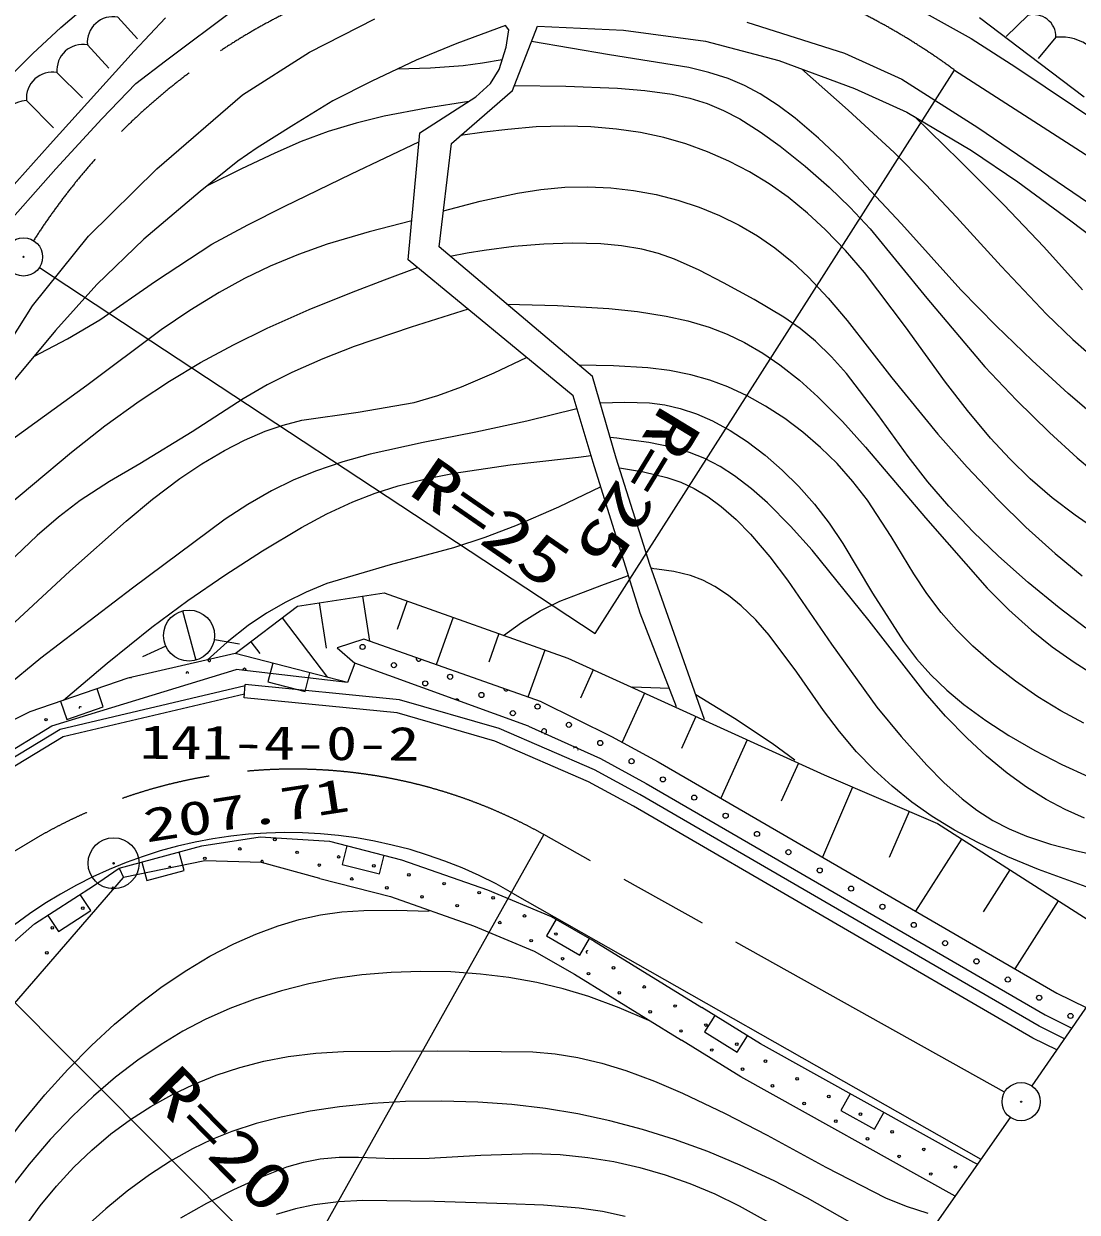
# Model space of a CAD drawing. Units: millimetres, scale not verified. Extents: x 40000 to 680000, y 20000 to 380000.
# Drawn here: x 411855 to 452950, y 274984 to 321366 of the extents above; entities that cross this region are included whole.
import ezdxf
from ezdxf.enums import TextEntityAlignment as Align

# ---------------------------------------------------------------- set-up
doc = ezdxf.new("R2010")
doc.units = ezdxf.units.MM
doc.header["$LTSCALE"] = 1000
doc.linetypes.add('CHAIN', pattern=[18.5, 12, -1.5, 3.5, -1.5])
for name, color, linetype, lineweight in [('M-BGD', 7, 'Continuous', 25), ('M-BGD-HTXT', 7, 'Continuous', 13), ('M-BMK', 2, 'CHAIN', 13), ('M-BMK-SRVR', 3, 'Continuous', 25), ('M-OTRS', 6, 'Continuous', 25)]:
    doc.layers.add(name, color=color, linetype=linetype, lineweight=lineweight)
doc.styles.add('ＭＳ ゴシック', font='')
doc.styles.get('ＭＳ ゴシック').set_extended_font_data('MS Gothic')

# ---------------------------------------------------------------- blocks, each defined once
blk = doc.blocks.new('BUHIN91')
at = {"color": 3, "linetype": 'Continuous', "lineweight": 25}
for radius in [995, 30]:
    blk.add_circle((0, 0), radius, dxfattribs=at)
blk = doc.blocks.new('BUHIN148')
at = {"color": 3, "linetype": 'Continuous', "lineweight": 25}
for radius in [746, 22.5]:
    blk.add_circle((0, 0), radius, dxfattribs=at)

msp = doc.modelspace()

# ---------------------------------------------------------------- linework, layer by layer
at = {"layer": 'M-BGD'}
for p, q in [((417387, 319920), (420130, 321975)), ((446822, 321901), (448816, 320791)), ((415526, 321625), (416290, 320778)), ((417388, 321597), (416158, 320295)), ((423003, 320257), (425548, 321561)), ((440056, 321433), (443868, 320217)), ((451076, 320133), (449135, 321602)), ((451017, 321691), (450184, 320869)), ((430643, 321299), (428750, 320596)), ((430771, 321134), (430643, 321299)), ((430675, 320458), (430771, 321134)), ((430914, 318760), (431892, 321278)), ((431892, 321278), (435249, 321120)), ((435249, 321120), (438443, 320689)), ((414338, 320542), (415177, 319637)), ((428750, 320596), (427161, 319945)), ((438443, 320689), (441309, 319930)), ((448816, 320791), (450554, 319676)), ((452121, 320839), (451423, 320008)), ((416158, 320295), (412882, 316669)), ((420382, 318596), (423003, 320257)), ((430396, 319584), (430675, 320458)), ((443868, 320217), (446112, 319202)), ((453223, 318499), (451076, 320133)), ((416228, 319032), (417387, 319920)), ((427161, 319945), (425434, 319128)), ((430067, 319039), (430396, 319584)), ((441309, 319930), (444258, 318844)), ((450554, 319676), (454137, 317268)), ((413150, 319458), (414148, 318474)), ((425434, 319128), (423905, 318353)), ((446112, 319202), (449070, 317322)), ((414901, 317658), (416228, 319032)), ((428539, 316693), (430914, 318760)), ((429491, 318510), (430067, 319039)), ((444258, 318844), (446307, 317920)), ((411963, 318375), (413011, 317308)), ((417048, 315711), (420382, 318596)), ((423905, 318353), (422393, 317422)), ((427300, 317105), (429491, 318510)), ((446307, 317920), (448824, 316423)), ((413099, 315701), (414901, 317658)), ((422393, 317422), (420958, 316529)), ((449070, 317322), (453394, 314375)), ((426847, 312154), (427300, 317105)), ((412882, 316669), (410927, 314488)), ((420958, 316529), (420201, 316007)), ((428055, 312654), (428539, 316693)), ((448824, 316423), (450628, 315198)), ((420201, 316007), (418741, 314822)), ((410150, 312362), (413099, 315701)), ((414378, 313083), (417048, 315711)), ((450628, 315198), (452704, 313674)), ((418741, 314822), (416537, 312954)), ((452704, 313674), (454649, 312199)), ((412192, 310352), (414378, 313083)), ((416537, 312954), (414709, 311196)), ((434037, 307602), (428055, 312654)), ((433285, 306841), (426847, 312154)), ((414709, 311196), (413097, 309400)), ((410037, 306944), (412192, 310352)), ((413097, 309400), (411288, 307228)), ((434970, 304410), (434037, 307602)), ((434065, 304239), (433285, 306841)), ((436273, 300260), (434970, 304410)), ((435906, 298368), (434065, 304239)), ((438416, 294214), (436273, 300260)), ((422539, 298642), (425919, 299161)), ((423384, 298772), (423656, 297002)), ((425074, 299031), (425345, 297266)), ((425919, 299161), (433072, 296606)), ((426814, 298842), (426415, 297726)), ((418041, 298449), (418562, 296528)), ((420104, 296784), (422539, 298642)), ((437314, 294708), (435906, 298368)), ((421930, 298177), (423700, 295858)), ((428602, 298203), (427940, 296351)), ((419289, 297331), (420276, 297173)), ((425119, 297346), (424086, 297010)), ((432053, 294901), (425119, 297346)), ((430390, 297564), (429995, 296457)), ((417392, 297072), (416483, 296656)), ((420713, 297249), (421067, 296785)), ((424086, 297010), (424775, 296417)), ((432178, 296925), (431522, 295088)), ((420104, 296784), (415915, 295823)), ((424479, 295657), (420104, 296784)), ((424775, 296417), (424479, 295657)), ((431540, 293953), (424775, 296417)), ((433072, 296606), (443078, 292049)), ((412946, 293970), (420145, 296162)), ((424479, 295657), (420145, 296162)), ((434073, 296150), (433572, 295050)), ((415915, 295823), (412088, 294517)), ((420492, 295522), (413271, 293817)), ((420446, 295055), (420497, 295573)), ((426516, 294983), (420497, 295573)), ((420461, 295206), (413386, 293535)), ((426417, 294470), (420446, 295055)), ((436074, 295239), (435202, 293324)), ((430404, 293859), (426516, 294983)), ((432053, 294901), (434783, 293553)), ((451188, 279915), (461509, 294891)), ((412088, 294517), (409516, 293246)), ((430228, 293369), (426417, 294470)), ((438075, 294327), (437509, 293084)), ((408120, 291010), (412946, 293970)), ((413271, 293817), (408397, 290882)), ((434115, 292249), (430404, 293859)), ((431540, 293953), (434354, 292688)), ((413386, 293535), (408579, 290641)), ((433887, 291782), (430228, 293369)), ((434783, 293553), (436608, 292559)), ((440076, 293416), (439043, 291146)), ((434354, 292688), (436135, 291719)), ((435890, 291283), (434115, 292249)), ((436608, 292559), (452155, 283532)), ((442078, 292505), (441403, 291024)), ((435642, 290826), (433887, 291782)), ((443078, 292049), (447498, 290150)), ((451463, 282241), (435890, 291283)), ((436135, 291719), (451700, 282682)), ((444183, 291574), (443009, 288843)), ((451217, 281783), (435642, 290826)), ((446393, 290625), (445620, 288826)), ((447498, 290150), (454958, 285386)), ((418801, 289280), (421082, 289638)), ((421082, 289638), (423777, 289459)), ((423777, 289459), (426595, 288742)), ((448440, 289548), (446642, 286733)), ((415575, 288411), (418801, 289280)), ((418921, 288692), (415747, 288050)), ((421123, 288639), (418921, 288692)), ((423407, 288005), (421123, 288639)), ((426595, 288742), (429942, 287560)), ((408548, 279726), (415747, 288050)), ((414581, 287721), (415575, 288411)), ((415575, 288411), (415747, 288050)), ((450324, 288345), (449276, 286704)), ((412276, 286233), (414581, 287721)), ((423407, 288005), (426160, 287305)), ((426160, 287305), (429404, 286159)), ((429942, 287560), (432430, 286525)), ((430923, 287439), (449190, 277049)), ((452208, 287142), (450512, 284487)), ((410515, 284688), (412276, 286233)), ((432430, 286525), (434108, 285560)), ((429404, 286159), (431765, 285177)), ((434108, 285560), (438303, 282975)), ((431765, 285177), (433341, 284271)), ((433341, 284271), (437516, 281698)), ((452155, 283532), (453294, 282971)), ((440592, 281557), (438303, 282975)), ((451700, 282682), (452741, 282169)), ((452453, 281750), (451463, 282241)), ((439832, 280264), (437513, 281700)), ((448913, 276921), (440592, 281557)), ((452155, 281317), (451217, 281783)), ((448183, 275611), (439832, 280264)), ((450333, 278683), (438249, 261409)), ((449053, 276854), (448913, 276921))]:
    msp.add_line(p, q, dxfattribs=at)
for points in [[(402372, 305468), (402873, 306719), (403431, 307952), (404007, 309034), (404636, 310088), (406621, 313053), (408654, 315982), (409587, 317242), (410573, 318473), (411364, 319356), (412205, 320205), (413302, 321224), (414443, 322201), (415637, 323157), (416871, 324067), (417645, 324571), (418455, 325026), (419168, 325358), (419905, 325634), (420256, 325751), (420618, 325867)], [(454037, 305704), (452599, 306940), (451198, 308223), (449787, 309579), (448411, 310984), (446089, 313553), (443714, 316090), (442858, 316903), (441952, 317681), (441282, 318182), (440584, 318629), (439971, 318954), (439334, 319224), (438580, 319467), (437795, 319656), (434708, 320148), (431658, 320675)], [(426451, 319609), (427720, 319640), (428992, 319732), (429752, 319838), (430520, 319972)], [(442189, 319606), (444015, 317999), (445806, 316343), (447047, 315099), (448246, 313812), (449977, 311900), (451754, 310028), (452779, 309044), (453847, 308104)], [(430989, 318952), (433000, 318932), (435016, 318851), (436087, 318762), (437151, 318614), (437843, 318463), (438515, 318254), (439156, 317984), (439784, 317654), (440584, 317149), (441361, 316587), (442338, 315812), (443279, 314989), (444095, 314199), (444868, 313366), (447085, 310652), (449349, 307976), (450581, 306680), (451865, 305416), (452943, 304428), (454060, 303485)], [(429213, 318331), (427563, 318076), (425913, 317759), (424816, 317489), (423727, 317159), (422681, 316769), (421648, 316320), (420342, 315700), (419035, 315060)], [(453161, 310984), (451642, 312666), (450082, 314303), (448353, 316035), (446603, 317744)], [(453856, 301494), (452866, 302182), (451976, 302870), (451119, 303609), (450321, 304381), (449569, 305193), (448668, 306269), (447813, 307384), (446256, 309538), (444647, 311661), (443915, 312511), (443133, 313327), (442427, 313980), (441674, 314594), (440936, 315115), (440162, 315586), (439359, 316006), (438529, 316371), (437686, 316676), (436827, 316922), (435915, 317119), (434982, 317258), (433971, 317346), (432956, 317373), (431842, 317338), (430735, 317244), (429814, 317131), (428895, 317003)], [(412248, 308380), (413554, 309070), (414828, 309811), (416997, 311314), (419196, 312764), (420589, 313524), (422014, 314232), (424638, 315509), (427268, 316755)], [(428224, 314065), (429660, 314441), (431114, 314760), (432031, 314902), (432957, 314984), (433859, 315003), (434762, 314961), (435641, 314861), (436524, 314699), (437366, 314484), (438202, 314209), (438997, 313884), (439766, 313505), (440476, 313089), (441150, 312624), (441824, 312077), (442465, 311479), (443239, 310658), (443977, 309786), (445724, 307545), (447513, 305349), (448655, 304057), (449847, 302801), (450942, 301726), (452087, 300686), (453145, 299816)], [(426987, 313678), (425332, 313249), (423693, 312761), (422571, 312360), (421471, 311904), (420461, 311421), (419472, 310881), (418333, 310180), (417217, 309421), (414319, 307248), (411395, 305131), (410333, 304521), (409232, 303958)], [(453290, 297775), (452245, 298568), (451040, 299558), (449879, 300590), (448895, 301541), (447946, 302541), (447128, 303488), (446353, 304479), (445171, 306118), (443946, 307715), (443365, 308367), (442744, 308975), (442142, 309469), (441501, 309918), (440350, 310609), (439150, 311258), (438205, 311748), (437242, 312180), (436616, 312401), (435970, 312565), (435172, 312698), (434363, 312772), (433254, 312798), (432141, 312764), (430978, 312673), (429814, 312521), (429155, 312410), (428488, 312288)], [(410661, 302098), (413712, 304651), (415014, 305670), (416351, 306641), (417536, 307418), (418754, 308145), (420035, 308842), (421351, 309491), (422985, 310215), (424643, 310884), (425923, 311370), (427217, 311850)], [(430703, 310417), (432676, 310365), (434673, 310251), (435791, 310135), (436910, 309958), (437762, 309767), (438594, 309519), (439298, 309249), (439976, 308924), (440679, 308515), (441354, 308052), (442111, 307452), (442835, 306802), (443787, 305842), (444691, 304844), (447033, 302079), (449435, 299336), (450280, 298496), (451164, 297703), (451972, 297054), (452826, 296447), (453791, 295840)], [(429189, 310222), (426962, 309525), (424740, 308766), (423517, 308292), (422310, 307760), (421350, 307274), (420419, 306734), (418423, 305441), (416384, 304193), (415204, 303500), (414060, 302759), (413204, 302105), (412377, 301397), (411256, 300334), (410169, 299220), (408897, 297858), (407667, 296452), (406692, 295251), (405765, 294013), (403240, 290309), (400661, 286632), (399885, 285734), (399075, 284862)], [(402027, 287229), (402804, 288466), (403633, 289675), (404366, 290606), (405147, 291501), (408307, 294782), (411502, 298013), (413646, 300000), (415849, 301959), (416875, 302809), (417944, 303617), (418798, 304190), (419686, 304714), (420462, 305114), (421271, 305463), (421979, 305706), (422703, 305890), (424898, 306205), (427084, 306579), (428013, 306861), (428924, 307200), (430203, 307748), (431471, 308338)], [(453206, 294070), (452314, 294548), (451414, 295100), (450538, 295709), (449688, 296372), (448878, 297079), (448237, 297713), (447642, 298386), (447083, 299125), (446574, 299898), (445698, 301350), (444767, 302777), (444200, 303505), (443580, 304201), (442937, 304835), (442243, 305433), (441541, 305961), (440796, 306447), (440073, 306848), (439325, 307193), (438614, 307459), (437878, 307669), (437050, 307833), (436200, 307940), (434866, 308020), (433511, 308046)], [(434339, 306569), (435305, 306600), (436263, 306570), (436862, 306492), (437461, 306353), (438096, 306140), (438723, 305864), (439410, 305490), (440068, 305062), (440774, 304529), (441444, 303947), (442091, 303305), (442699, 302615), (443274, 301872), (443805, 301088), (444970, 299145), (446173, 297255), (446684, 296586), (447243, 295954), (447861, 295359), (448523, 294805), (449385, 294173), (450282, 293591), (451296, 293000), (452345, 292459), (453381, 291992)], [(433434, 306344), (431474, 305856), (429495, 305425), (427429, 305026), (425368, 304567), (424295, 304265), (423233, 303903), (422365, 303548), (421524, 303139), (420601, 302610), (419705, 302027), (416090, 299334), (412524, 296604), (411099, 295442), (409711, 294233), (408625, 293213), (407582, 292151), (407405, 291961), (407222, 291762)], [(453233, 290359), (452477, 290696), (451743, 291090), (450967, 291578), (450212, 292123), (449415, 292779), (448652, 293483), (447816, 294346), (447020, 295255), (444838, 298065), (442616, 300827), (441771, 301761), (440873, 302664), (440242, 303222), (439579, 303729), (439019, 304088), (438424, 304398), (437821, 304638), (437186, 304825), (436234, 305020), (435249, 305160), (434996, 305191), (434733, 305223)], [(413410, 294968), (415107, 296413), (416848, 297816), (418252, 298856), (419693, 299849), (421169, 300800), (422688, 301707), (423679, 302237), (424693, 302710), (425565, 303052), (426455, 303337), (427538, 303611), (428649, 303828), (430832, 304147), (433023, 304405), (433498, 304458), (433983, 304511)], [(435090, 304030), (436029, 303873), (436943, 303660), (437484, 303475), (438009, 303232), (438551, 302907), (439065, 302528), (439648, 302013), (440205, 301441), (440955, 300556), (441649, 299645), (443366, 297152), (445131, 294695), (446081, 293551), (447085, 292437), (447751, 291758), (448461, 291120), (449038, 290676), (449655, 290278), (450296, 289945), (450966, 289666), (451909, 289354), (452875, 289099), (454769, 288674)], [(434360, 303298), (432711, 302506), (431031, 301767), (429838, 301315), (428614, 300916), (426143, 300247), (423682, 299519), (422866, 299186), (422073, 298799), (421325, 298367), (420611, 297885), (419790, 297231), (419008, 296533)], [(453582, 287574), (451442, 288360), (450248, 288855), (449072, 289407), (448166, 289894), (447289, 290434), (446495, 290993), (445729, 291608), (445016, 292257), (444343, 292951), (443671, 293742), (443049, 294568), (442014, 296056), (440927, 297511), (440406, 298100), (439835, 298653), (439346, 299051), (438817, 299402), (438348, 299647), (437858, 299834), (437211, 299990), (436545, 300087), (436435, 300100), (436325, 300114)], [(430575, 297498), (431271, 298002), (431997, 298453), (432770, 298826), (433580, 299149), (434509, 299493), (435446, 299833)], [(421565, 296408), (421378, 295682), (422830, 295307), (423018, 296033)], [(437040, 295418), (436318, 295445), (435592, 295478)], [(413292, 294928), (413534, 294218), (414954, 294702), (414712, 295412)], [(438069, 295193), (439577, 294266), (441050, 293290), (441494, 292970), (441937, 292638)], [(416464, 288651), (416659, 287926), (418107, 288317), (417912, 289041)], [(424459, 289285), (424274, 288558), (425728, 288189), (425913, 288916)], [(412798, 286570), (413205, 285940), (414465, 286753), (414059, 287384)], [(408657, 273753), (409395, 275069), (410101, 276188), (410859, 277277), (411745, 278438), (412682, 279567), (413569, 280549), (414497, 281487), (415400, 282319), (416345, 283108), (417259, 283795), (418214, 284437), (419111, 284972), (420046, 285459), (420905, 285841), (421782, 286166), (422598, 286407), (423425, 286589), (424261, 286706), (425115, 286765), (426387, 286773), (427674, 286730)], [(432619, 286417), (432245, 285766), (433545, 285018), (433919, 285668)], [(436240, 282472), (435081, 282967), (433892, 283409), (432895, 283706), (431871, 283948), (430774, 284143), (429668, 284279), (428508, 284360), (427338, 284382), (426189, 284343), (425041, 284243), (424007, 284099), (422971, 283893), (421910, 283624), (420866, 283297), (419890, 282930), (418937, 282507), (418058, 282047), (417208, 281535), (416306, 280920), (415439, 280255), (414578, 279519), (413749, 278732), (412890, 277820), (412071, 276864), (411249, 275808)], [(438810, 282661), (438415, 282024), (439690, 281234), (440085, 281871)], [(411881, 274384), (412497, 275238), (413129, 276007), (413807, 276739), (414508, 277407), (415256, 278038), (416018, 278602), (416813, 279115), (417631, 279571), (418475, 279973), (419363, 280328), (420279, 280629), (421222, 280875), (422175, 281062), (423248, 281187), (424323, 281252), (428009, 281279), (431710, 281246), (432589, 281164), (433469, 281021), (434409, 280797), (435346, 280510), (436456, 280099), (437555, 279627), (439222, 278838), (440857, 277997), (443146, 276743), (445465, 275542), (446280, 275216), (447117, 274946)], [(444469, 274374), (442427, 275534), (441130, 276206), (439805, 276824), (438536, 277350), (437244, 277819), (435992, 278212), (434715, 278550), (433465, 278819), (432206, 279028), (430888, 279184), (429562, 279280), (428159, 279320), (426749, 279300), (425456, 279229), (424170, 279098), (423024, 278928), (421893, 278699), (420926, 278445), (419968, 278131), (419188, 277821), (418434, 277457), (417581, 276978), (416757, 276445), (415890, 275810), (415050, 275120), (414199, 274345)], [(444098, 279604), (443733, 278949), (445043, 278219), (445408, 278874)], [(417980, 274763), (418999, 275343), (420052, 275872), (421079, 276340), (422122, 276749), (422761, 276940), (423420, 277073), (424160, 277134), (424909, 277134), (426285, 277081), (427668, 277089), (429680, 277215), (431696, 277281), (432775, 277233), (433859, 277123), (434875, 276959), (435891, 276732), (436873, 276449), (437837, 276109), (438815, 275697), (439766, 275232), (441990, 273991)], [(435312, 274821), (434429, 275009), (433521, 275139), (432130, 275253), (430707, 275309), (427882, 275408), (425079, 275446), (424135, 275386), (423200, 275266), (422449, 275113), (421697, 274898)]]:
    msp.add_lwpolyline(points, dxfattribs=at)
for centre, radius in [((418301, 297489), 995), ((425072, 297044), 99.5), ((426295, 296334), 99.5), ((420463, 296175), 49.8), ((428485, 295880), 99.5), ((427518, 295624), 99.5), ((429708, 295170), 99.5), ((430931, 294460), 99.5), ((431897, 294716), 99.5), ((412723, 294205), 49.8), ((433120, 294006), 99.5), ((434343, 293296), 99.5), ((435566, 292586), 99.5), ((436789, 291876), 99.5), ((438012, 291166), 99.5), ((439235, 290456), 99.5), ((421650, 289530), 49.8), ((440458, 289746), 99.5), ((420285, 289162), 49.8), ((422517, 289031), 49.8), ((441681, 289035), 99.5), ((418919, 288794), 49.8), ((423384, 288532), 49.8), ((424138, 288851), 49.8), ((425509, 288503), 49.8), ((424649, 287991), 49.8), ((426879, 288154), 49.8), ((442904, 288325), 99.5), ((426020, 287643), 49.8), ((428250, 287806), 49.8), ((444127, 287615), 99.5), ((427390, 287295), 49.8), ((429621, 287457), 49.8), ((430162, 287253), 49.8), ((414155, 286851), 49.8), ((428761, 286946), 49.8), ((445350, 286905), 99.5), ((430423, 286287), 49.8), ((431388, 286548), 49.8), ((446573, 286195), 99.5), ((412967, 286084), 49.8), ((432614, 285842), 49.8), ((431649, 285582), 49.8), ((447796, 285485), 99.5), ((412756, 285107), 49.8), ((432874, 284877), 49.8), ((449019, 284775), 99.5), ((433885, 284293), 49.8), ((434858, 284522), 49.8), ((450242, 284065), 99.5), ((435087, 283548), 49.8), ((436060, 283777), 49.8), ((451465, 283355), 99.5), ((437262, 283032), 49.8), ((436289, 282803), 49.8), ((452688, 282645), 99.5), ((437491, 282058), 49.8), ((438465, 282287), 49.8), ((439667, 281542), 49.8), ((438693, 281314), 49.8), ((439895, 280569), 49.8), ((440786, 280877), 49.8), ((442021, 280189), 49.8), ((441059, 279915), 49.8), ((442295, 279227), 49.8), ((443257, 279500), 49.8), ((444492, 278812), 49.8), ((443530, 278538), 49.8), ((444766, 277850), 49.8), ((445727, 278124), 49.8), ((446963, 277435), 49.8), ((446001, 277162), 49.8), ((447236, 276474), 49.8), ((448198, 276747), 49.8)]:
    msp.add_circle(centre, radius, dxfattribs=at)
for centre, radius, start, end in [((415338, 320638), 1005, 79.2435, 185.5037), ((451249, 320851), 872, 359.1841, 105.4443), ((414150, 319554), 1005, 79.2435, 185.5037), ((452300, 318905), 1942, 11.1932, 95.3048), ((412963, 318471), 1005, 79.2435, 185.5037), ((412189, 316532), 1856, 96.9971, 183.1145), ((419094, 296528), 49.8, 164.7993, 41.0627), ((427262, 296590), 99.5, 160.3728, 340.7892), ((418233, 296020), 49.8, 350.8093, 198.3497), ((416002, 295865), 49.8, 218.9238, 229.6281), ((416002, 295865), 49.8, 319.5309, 346.9381), ((428741, 294913), 99.5, 13.9924, 125.9866), ((430674, 295426), 99.5, 182.2317, 318.9304), ((414061, 294662), 49.8, 35.7518, 208.1819), ((432154, 293750), 99.5, 275.1299, 213.0096), ((433377, 293040), 99.5, 344.8296, 143.31), ((422137, 272257), 17541, 59.944, 134.5357), ((421152, 288663), 49.8, 305.9667, 208.674), ((417554, 288426), 49.8, 359.2668, 203.6085), ((415344, 287618), 49.8, 22.4175, 255.8718), ((433840, 285137), 49.8, 42.4155, 256.0303)]:
    msp.add_arc(centre, radius, start, end, dxfattribs=at)
at = {"layer": 'M-BGD-HTXT'}
for p, q in [((434139, 297569), (448168, 319553)), ((412471, 311855), (434139, 297569)), ((432136, 289727), (422365, 272276)), ((408236, 286431), (422365, 272276))]:
    msp.add_line(p, q, dxfattribs=at)
at = {"layer": 'M-BMK'}
for p, q in [((448168, 319553), (461737, 310816)), ((450108, 279664), (432136, 289727))]:
    msp.add_line(p, q, dxfattribs=at)
for centre, radius, start, end in [((433308, 299449), 25000, 53.5299, 147.434), ((422365, 272276), 20000, 60.7552, 134.9472)]:
    msp.add_arc(centre, radius, start, end, dxfattribs=at)
at = {"layer": 'M-OTRS'}
for radius in [746, 22.5]:
    msp.add_circle((450762, 279298), radius, dxfattribs=at)

# ---------------------------------------------------------------- block references
at = {"layer": 'M-BMK-SRVR', "rotation": 260.6994}
for name, p in [('BUHIN148', (411844, 312268)), ('BUHIN91', (415357, 288602))]:
    msp.add_blockref(name, p, dxfattribs=at)

# ---------------------------------------------------------------- texts
at = {"layer": 'M-BGD-HTXT', "style": 'ＭＳ ゴシック'}
for s, height, rotation, width, p in [('R=25', 1833, 238.7, 1.35, (436313, 306853)), ('R=25', 1833, 325.3, 1.35, (426478, 302601)), ('141-4-0-2', 1320, 359.6, 1.35, (416367, 292287)), ('207.71', 1320, 8.8, 1.5, (416699, 289021)), ('R=20', 1833, 314.7, 1.35, (416183, 279185))]:
    msp.add_text(s, height=height, rotation=rotation, dxfattribs=dict(at, width=width)).set_placement(p, align=Align.BOTTOM_LEFT)

doc.saveas('drawing.dxf')
